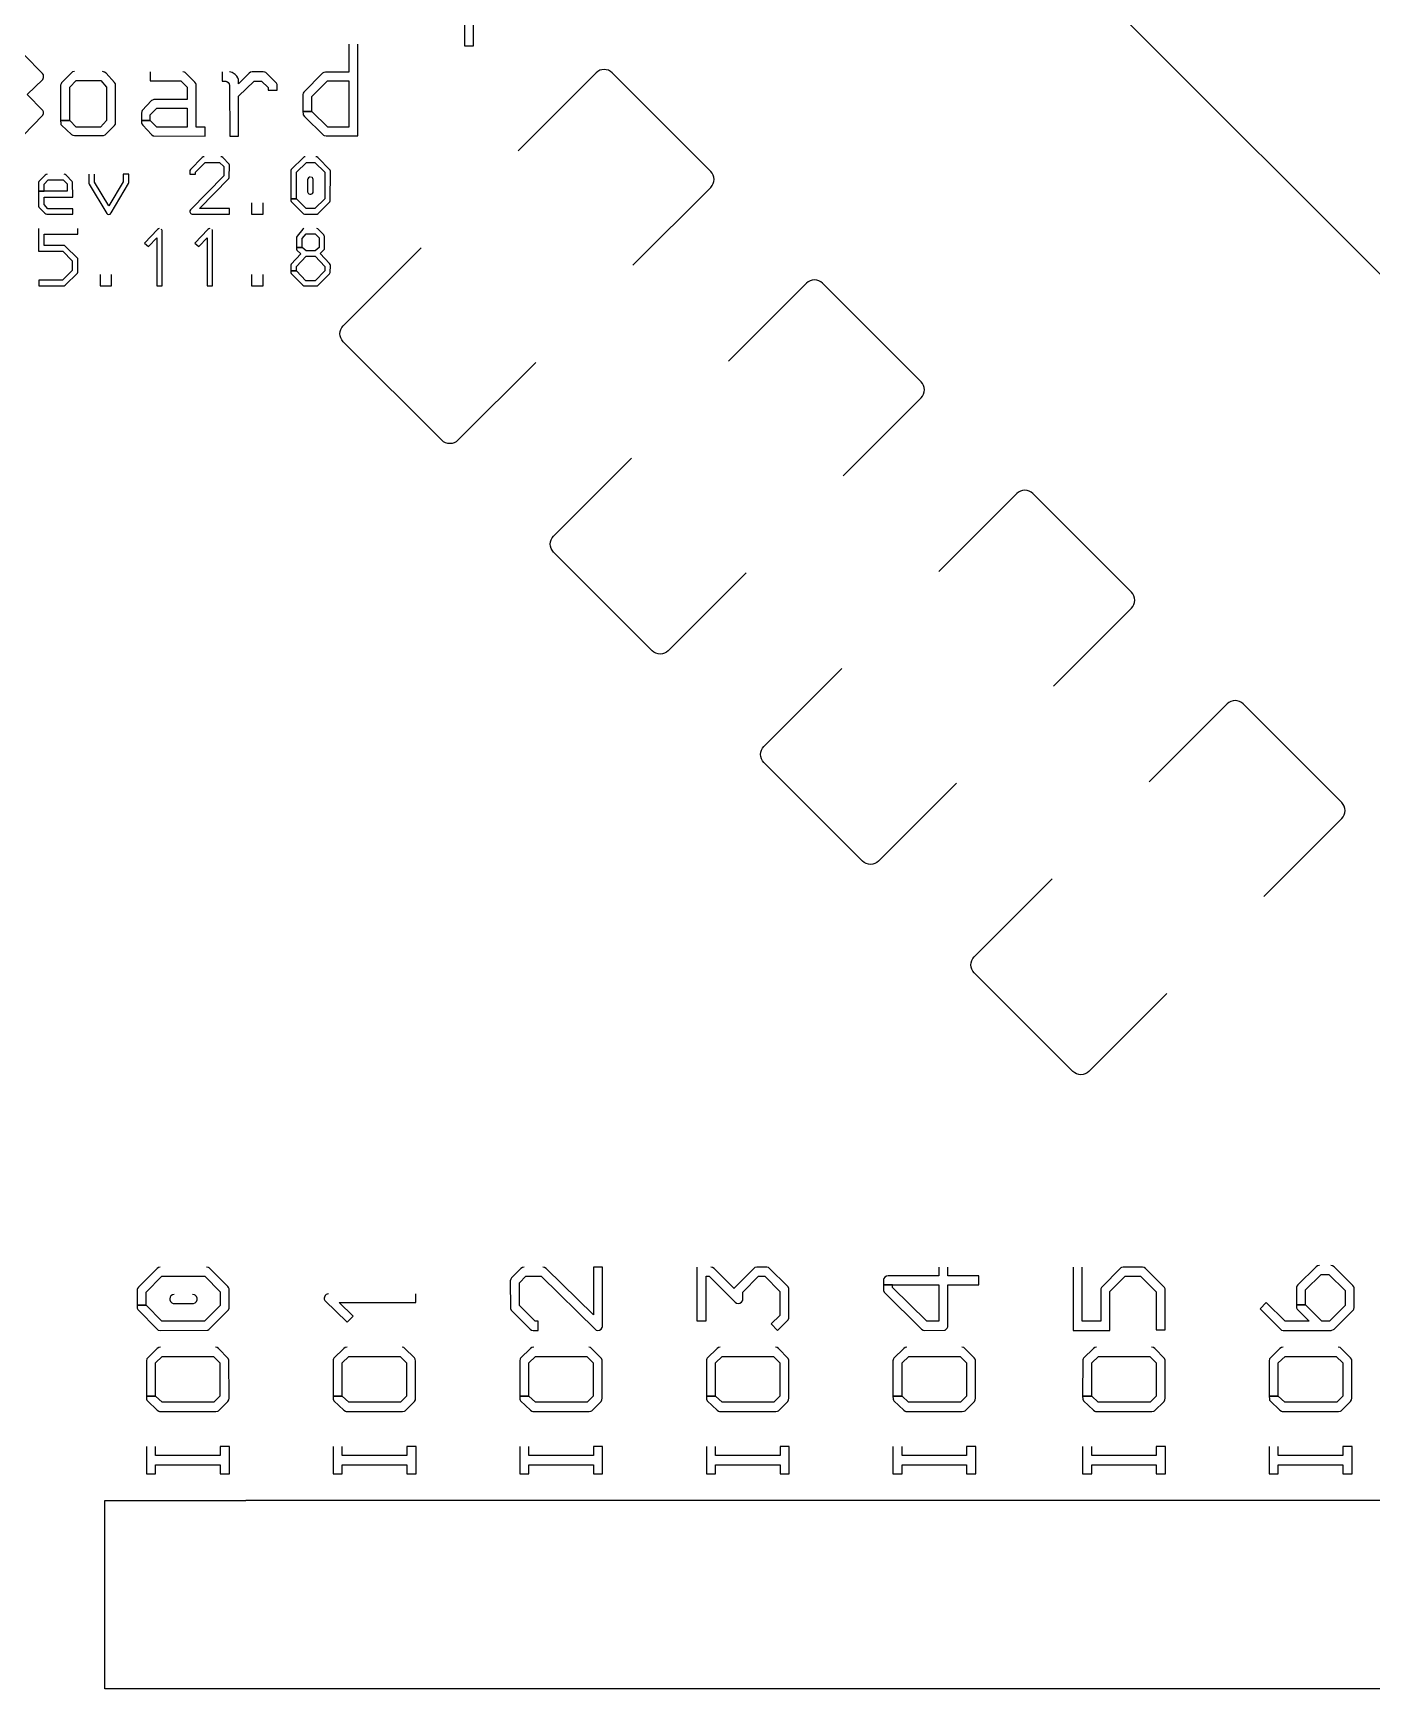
# Model space of a CAD drawing. Extents: x -1 to 99, y 1 to 53.
# Drawn here: x 47.57 to 65.62, y 1.26 to 23.59 of the extents above; entities that cross this region are included whole.
import ezdxf

# ---------------------------------------------------------------- set-up
doc = ezdxf.new("R2010")
doc.units = 0
doc.layers.add('gto', color=1, linetype='CONTINUOUS')

msp = doc.modelspace()

# ---------------------------------------------------------------- linework, layer by layer
at = {"layer": 'gto', "color": 1}
for points in [[(59.399309, 26.670053), (68.834128, 36.104872), (78.268957, 26.670053), (68.834128, 17.235224), (59.399309, 26.670053)], [(53.386837, 24.658869), (53.386837, 24.549649), (53.793238, 24.549649), (54.009138, 24.343909), (54.009138, 24.120388), (53.800858, 23.909568), (53.508757, 23.909568), (53.508757, 24.549649), (53.386837, 24.549649), (53.386837, 23.416807), (53.508757, 23.416807), (53.508757, 23.790188), (53.837438, 23.791208), (53.857758, 23.800348), (54.118868, 24.063498), (54.124458, 24.074168), (54.128518, 24.097528), (54.127508, 24.381509), (54.124458, 24.392679), (54.110738, 24.412489), (53.861818, 24.651249), (53.850138, 24.656839), (53.833878, 24.658869)], [(47.436625, 22.208274), (47.701295, 22.479545), (47.711455, 22.500885), (47.711455, 22.524255), (47.701295, 22.544575), (47.488945, 22.757426), (47.701295, 22.962656), (47.711455, 22.986536), (47.711455, 23.011936), (47.708405, 23.022606), (47.694685, 23.041906), (47.450845, 23.295907)], [(51.827274, 23.438147), (51.827274, 23.062226), (51.512313, 23.062226), (51.490983, 23.057656), (51.471673, 23.044446), (51.219202, 22.788416), (51.212592, 22.778766), (51.207512, 22.757426), (51.207512, 22.531365), (51.329433, 22.531365), (51.329433, 22.732025), (51.537713, 22.942846), (51.827274, 22.942846), (51.827274, 22.320545), (51.542793, 22.320545), (51.329433, 22.531365), (51.207512, 22.531365), (51.209042, 22.494285), (51.212592, 22.483615), (51.227832, 22.462785), (51.485393, 22.210814), (51.495553, 22.205224), (51.519933, 22.201164), (51.949194, 22.201164), (51.949194, 23.438147)], [(48.126486, 23.067306), (48.102616, 23.063246), (48.085846, 23.052066), (47.952756, 22.914906), (47.946146, 22.904746), (47.941066, 22.884426), (47.941066, 22.406905), (48.062986, 22.406905), (48.062986, 22.859026), (48.149346, 22.947926), (48.482087, 22.947926), (48.560827, 22.859026), (48.560827, 22.406905), (48.479547, 22.320545), (48.149346, 22.320545), (48.062986, 22.406905), (47.941066, 22.406905), (47.942596, 22.368295), (47.945636, 22.356615), (47.951226, 22.346455), (48.085846, 22.218944), (48.105156, 22.209294), (48.126486, 22.206244), (48.519177, 22.206754), (48.539497, 22.213354), (48.664967, 22.340865), (48.678687, 22.359665), (48.682747, 22.381505), (48.681737, 22.890016), (48.679197, 22.900686), (48.667507, 22.919986), (48.553207, 23.046986), (48.531877, 23.062226), (48.507487, 23.067306)], [(49.147568, 23.064766), (49.147568, 22.945386), (49.561589, 22.945386), (49.645409, 22.859026), (49.645409, 22.691385), (49.198878, 22.690365), (49.177538, 22.682745), (49.167888, 22.676145), (49.040888, 22.542035), (49.035298, 22.531875), (49.030728, 22.508505), (49.030728, 22.409445), (49.150108, 22.409445), (49.150108, 22.483105), (49.236468, 22.574545), (49.645409, 22.574545), (49.645409, 22.320545), (49.236468, 22.318005), (49.150108, 22.409445), (49.030728, 22.409445), (49.032258, 22.373885), (49.035298, 22.362705), (49.048508, 22.343405), (49.165348, 22.218944), (49.186688, 22.203704), (49.197358, 22.199644), (49.89179, 22.198624), (49.89179, 22.318005), (49.76733, 22.318005), (49.76632, 22.895096), (49.76327, 22.905766), (49.749549, 22.925066), (49.621029, 23.054606), (49.610869, 23.060196), (49.586989, 23.064766)], [(50.12039, 23.064766), (50.12039, 22.940306), (50.16865, 22.938786), (50.18034, 22.935736), (50.20167, 22.922526), (50.21539, 22.902716), (50.21945, 22.879346), (50.22199, 22.198624), (50.341371, 22.198624), (50.341371, 22.734565), (50.549651, 22.940306), (50.648711, 22.940306), (50.740151, 22.853946), (50.740151, 22.818386), (50.862072, 22.818386), (50.861062, 22.891536), (50.850902, 22.912876), (50.706621, 23.054606), (50.696461, 23.060196), (50.671571, 23.064766), (50.524251, 23.064766), (50.502411, 23.059686), (50.481071, 23.044446), (50.341371, 22.902206), (50.341371, 22.940306), (50.338831, 22.962656), (50.330201, 22.984506), (50.315971, 23.005836), (50.295651, 23.026666), (50.254001, 23.055116), (50.23571, 23.062226), (50.21945, 23.064766)], [(55.16149, 23.051606), (54.111448, 22.001574)], [(56.706673, 21.721943), (55.377011, 23.051606)], [(49.87604, 21.919224), (49.86131, 21.916684), (49.8481, 21.909064), (49.690119, 21.747523), (49.684019, 21.733803), (49.682999, 21.685543), (49.7592, 21.685543), (49.7592, 21.710943), (49.89128, 21.843024), (50.08432, 21.843024), (50.1402, 21.789684), (50.1402, 21.660143), (49.690119, 21.202942), (49.684019, 21.190242), (49.684019, 21.175512), (49.690119, 21.161282), (49.701289, 21.150112), (49.713989, 21.145032), (50.2164, 21.144522), (50.2164, 21.220722), (49.81508, 21.220722), (50.20929, 21.625093), (50.21539, 21.637793), (50.2164, 21.804924), (50.21336, 21.819144), (50.1275, 21.909064), (50.1143, 21.916684), (50.09956, 21.919224)], [(51.240022, 21.919224), (51.225802, 21.916684), (51.214622, 21.909064), (51.051562, 21.747013), (51.045462, 21.734313), (51.044442, 21.352803), (51.120642, 21.352803), (51.120642, 21.710943), (51.255263, 21.843024), (51.367023, 21.843024), (51.501643, 21.710943), (51.501643, 21.350263), (51.369563, 21.220722), (51.252723, 21.220722), (51.120642, 21.352803), (51.044442, 21.352803), (51.045462, 21.330453), (51.051562, 21.316223), (51.216662, 21.150112), (51.229362, 21.145032), (51.387343, 21.144522), (51.401063, 21.147062), (51.412743, 21.154682), (51.570733, 21.312673), (51.576833, 21.326893), (51.577843, 21.726183), (51.574803, 21.740403), (51.410203, 21.909064), (51.397003, 21.916684), (51.382263, 21.919224)], [(47.760216, 21.685543), (47.745485, 21.682493), (47.732275, 21.672843), (47.647955, 21.585463), (47.641855, 21.572763), (47.640835, 21.454403), (47.717035, 21.454403), (47.717035, 21.550923), (47.772916, 21.609343), (47.973576, 21.609343), (48.029456, 21.553463), (48.029456, 21.454403), (47.640835, 21.454403), (47.641345, 21.251713), (47.646425, 21.239012), (47.729735, 21.157222), (47.740915, 21.149602), (47.755136, 21.147062), (48.105656, 21.147062), (48.105656, 21.218182), (47.770376, 21.218182), (47.717035, 21.274063), (47.717035, 21.375663), (48.103116, 21.375663), (48.102106, 21.575303), (48.096006, 21.588003), (48.016756, 21.672843), (48.002026, 21.682493), (47.988816, 21.685543)], [(48.321557, 21.685543), (48.322577, 21.558543), (48.326637, 21.548383), (48.563877, 21.153662), (48.570987, 21.147062), (48.590797, 21.141982), (48.609087, 21.147062), (48.623817, 21.162302), (48.856998, 21.557523), (48.859538, 21.566673), (48.860038, 21.685543), (48.783838, 21.685543), (48.783838, 21.581403), (48.590797, 21.256283), (48.397757, 21.578863), (48.397757, 21.685543)], [(51.308603, 21.644903), (51.294383, 21.642363), (51.283203, 21.634743), (51.273553, 21.621533), (51.270503, 21.606803), (51.271523, 21.444753), (51.277623, 21.430523), (51.288793, 21.419353), (51.301493, 21.414273), (51.316223, 21.414273), (51.329943, 21.419353), (51.336543, 21.423923), (51.344163, 21.437133), (51.346703, 21.451863), (51.346203, 21.614423), (51.341123, 21.628143), (51.336543, 21.634743), (51.323343, 21.642363)], [(55.656641, 20.456381), (56.706673, 21.506423)], [(50.516121, 21.299463), (50.516121, 21.144522), (50.671061, 21.144522), (50.671061, 21.299463)], [(47.640835, 20.954022), (47.640835, 20.646681), (47.968496, 20.646681), (48.098036, 20.517141), (48.098036, 20.387601), (47.965956, 20.255521), (47.645915, 20.255521), (47.645915, 20.17932), (47.989836, 20.17983), (48.003556, 20.18643), (48.167126, 20.350521), (48.173226, 20.364741), (48.174236, 20.532381), (48.171196, 20.547621), (48.003556, 20.715261), (47.990856, 20.721861), (47.717035, 20.722881), (47.717035, 20.877822), (48.174236, 20.877822), (48.174236, 20.954022)], [(49.271519, 20.951482), (49.258819, 20.947922), (49.246118, 20.938782), (49.070858, 20.755902), (49.124198, 20.707641), (49.235958, 20.824482), (49.235958, 20.17932), (49.309619, 20.17932), (49.309619, 20.913382), (49.308099, 20.923542), (49.304039, 20.932682), (49.296919, 20.940302)], [(49.95224, 20.951482), (49.93954, 20.947922), (49.92684, 20.938782), (49.75158, 20.755902), (49.80492, 20.707641), (49.91668, 20.824482), (49.91668, 20.17932), (49.99034, 20.17932), (49.99034, 20.913382), (49.98882, 20.923542), (49.98476, 20.932682), (49.97764, 20.940302)], [(51.222242, 20.954022), (51.204462, 20.941322), (51.128262, 20.849882), (51.120642, 20.834642), (51.120642, 20.697481), (51.196842, 20.697481), (51.196842, 20.819402), (51.250183, 20.880362), (51.372103, 20.880362), (51.425443, 20.827022), (51.425443, 20.697481), (51.374643, 20.649221), (51.250183, 20.649221), (51.196842, 20.697481), (51.120642, 20.697481), (51.121662, 20.674621), (51.127762, 20.660401), (51.181602, 20.611121), (51.051562, 20.472431), (51.045462, 20.459741), (51.044442, 20.379981), (51.120642, 20.379981), (51.120642, 20.438401), (51.252723, 20.578101), (51.372103, 20.578101), (51.504183, 20.438401), (51.504183, 20.379981), (51.372103, 20.2479), (51.247642, 20.2479), (51.120642, 20.379981), (51.044442, 20.379981), (51.045462, 20.357121), (51.051562, 20.344421), (51.204462, 20.18694), (51.222242, 20.18034), (51.406653, 20.17932), (51.410203, 20.18542), (51.567183, 20.342391), (51.577343, 20.359151), (51.577843, 20.453641), (51.575303, 20.467361), (51.567683, 20.479041), (51.440683, 20.613661), (51.491993, 20.662931), (51.498093, 20.675641), (51.499103, 20.842262), (51.496563, 20.854962), (51.488943, 20.867662), (51.409703, 20.947922), (51.395983, 20.953002)], [(51.751534, 19.641649), (52.801566, 20.691691)], [(48.473957, 20.334261), (48.473957, 20.17932), (48.628897, 20.17932), (48.628897, 20.334261)], [(50.516121, 20.334261), (50.516121, 20.17932), (50.671061, 20.17932), (50.671061, 20.334261)], [(57.997836, 20.21521), (56.947794, 19.165168)], [(59.543019, 18.885538), (58.213356, 20.21521)], [(53.081196, 18.096466), (51.751534, 19.426129)], [(54.346759, 19.146498), (53.296717, 18.096466)], [(58.492987, 17.619985), (59.543019, 18.670027)], [(54.587879, 16.805254), (55.637921, 17.855296)], [(60.834162, 17.378865), (59.78412, 16.328823)], [(62.379345, 16.049192), (61.049682, 17.378865)], [(55.917542, 15.260071), (54.587879, 16.589733)], [(57.183104, 16.310103), (56.133062, 15.260071)], [(61.329303, 14.78364), (62.379345, 15.833672)], [(57.424205, 13.968908), (58.474237, 15.01894)], [(63.670507, 14.542589), (62.620465, 13.492557)], [(65.21569, 13.212926), (63.886028, 14.542589)], [(58.753868, 12.423715), (57.424205, 13.753388)], [(60.01943, 13.473757), (58.969388, 12.423715)], [(64.165658, 11.947364), (65.21569, 12.997406)], [(60.260551, 11.132632), (61.310583, 12.182674)], [(61.590213, 9.587449), (60.260551, 10.917112)], [(62.855776, 10.637481), (61.805734, 9.587449)], [(49.281679, 6.948434), (49.258819, 6.943864), (49.241038, 6.930654), (48.989578, 6.681733), (48.976378, 6.661923), (48.972818, 6.650743), (48.971798, 6.435353), (49.093718, 6.435353), (49.093718, 6.613153), (49.307079, 6.826514), (49.88366, 6.826514), (50.09194, 6.618233), (50.09194, 6.430273), (49.88112, 6.219452), (49.307079, 6.219452), (49.093718, 6.435353), (48.971798, 6.435353), (48.972818, 6.397763), (48.981958, 6.377443), (49.248158, 6.107182), (49.257299, 6.101592), (49.281679, 6.097532), (49.91618, 6.098552), (49.92735, 6.101592), (49.93802, 6.107182), (50.2037, 6.372363), (50.21285, 6.394203), (50.21285, 6.655823), (50.2037, 6.677163), (50.19608, 6.686813), (49.94361, 6.938274), (49.93396, 6.943864), (49.90906, 6.948434)], [(54.189988, 6.948434), (54.166618, 6.943864), (54.146808, 6.930654), (54.022348, 6.806194), (54.009138, 6.786894), (54.004568, 6.765554), (54.005588, 6.392173), (54.014728, 6.370833), (54.271269, 6.115312), (54.291079, 6.101592), (54.314449, 6.097532), (54.377949, 6.097532), (54.377949, 6.219452), (54.337309, 6.219452), (54.126488, 6.430273), (54.126488, 6.740153), (54.212848, 6.826514), (54.418589, 6.826514), (55.15214, 6.107182), (55.1623, 6.101592), (55.18567, 6.097532), (55.20802, 6.101592), (55.22885, 6.115312), (55.24206, 6.136142), (55.24561, 6.146812), (55.24663, 6.948434), (55.12471, 6.948434), (55.12471, 6.308353), (54.487169, 6.930654), (54.466339, 6.943864), (54.443989, 6.948434)], [(56.521203, 6.948434), (56.521203, 6.224532), (56.643123, 6.224532), (56.643123, 6.826514), (56.686303, 6.826514), (57.034284, 6.475993), (57.055114, 6.462273), (57.077464, 6.458213), (57.100834, 6.462273), (57.120644, 6.475993), (57.133854, 6.495293), (57.137414, 6.506473), (57.138424, 6.613153), (57.351785, 6.826514), (57.438145, 6.826514), (57.638805, 6.623313), (57.638805, 6.298193), (57.521965, 6.183892), (57.608325, 6.097532), (57.750566, 6.241292), (57.759716, 6.262633), (57.759716, 6.660903), (57.750566, 6.682243), (57.742945, 6.691893), (57.494535, 6.936754), (57.484375, 6.943354), (57.461005, 6.948434), (57.326385, 6.948434), (57.302515, 6.943354), (57.283205, 6.928114), (57.029714, 6.676653), (57.024634, 6.666493), (57.024124, 6.661413), (56.752344, 6.930654), (56.732533, 6.943864), (56.709163, 6.948434)], [(59.7841, 6.948434), (59.7841, 6.834134), (59.098298, 6.834134), (59.074928, 6.829564), (59.055118, 6.816354), (59.041908, 6.795014), (59.038348, 6.784354), (59.037338, 6.712213), (59.7841, 6.712213), (59.7841, 6.219452), (59.618999, 6.219452), (59.159258, 6.674113), (59.159258, 6.712213), (59.037338, 6.712213), (59.038348, 6.632963), (59.047498, 6.611123), (59.550419, 6.115312), (59.571749, 6.101592), (59.593599, 6.097532), (59.85725, 6.098552), (59.86893, 6.101592), (59.87909, 6.107182), (59.89636, 6.125472), (59.905, 6.146812), (59.90602, 6.712213), (60.322581, 6.712213), (60.322581, 6.834134), (59.90602, 6.834134), (59.90602, 6.948434)], [(61.594613, 6.948434), (61.594613, 6.097532), (62.087374, 6.097532), (62.087374, 6.620773), (62.295655, 6.826514), (62.501395, 6.826514), (62.712215, 6.618233), (62.712215, 6.105152), (62.834136, 6.105152), (62.833116, 6.656333), (62.829566, 6.667513), (62.823976, 6.676653), (62.569975, 6.930654), (62.550165, 6.943864), (62.526795, 6.948434), (62.270255, 6.948434), (62.245864, 6.943864), (62.236724, 6.938274), (61.976624, 6.677163), (61.966464, 6.655823), (61.965454, 6.219452), (61.716533, 6.219452), (61.716533, 6.948434)], [(64.91338, 6.971294), (64.89001, 6.966724), (64.8702, 6.953514), (64.623819, 6.712213), (64.610609, 6.692403), (64.607059, 6.681223), (64.606039, 6.440433), (64.727959, 6.440433), (64.727959, 6.643633), (64.93878, 6.849374), (65.04292, 6.849374), (65.261361, 6.633473), (65.261361, 6.430273), (65.048, 6.219452), (64.94894, 6.219452), (64.727959, 6.440433), (64.606039, 6.440433), (64.607059, 6.402333), (64.616199, 6.380993), (64.77622, 6.219452), (64.451099, 6.219452), (64.197098, 6.470913), (64.113278, 6.387093), (64.392169, 6.107182), (64.402329, 6.101592), (64.425699, 6.097532), (65.0734, 6.097532), (65.11404, 6.115312), (65.373631, 6.373373), (65.379221, 6.383533), (65.383281, 6.407413), (65.382271, 6.671063), (65.379221, 6.682243), (65.365501, 6.702053), (65.1115, 6.953514), (65.09067, 6.966724), (65.06832, 6.971294)], [(49.472179, 6.582673), (49.448819, 6.577593), (49.428999, 6.562353), (49.415799, 6.543053), (49.411219, 6.521713), (49.412239, 6.507993), (49.421379, 6.485133), (49.438149, 6.468883), (49.459989, 6.461263), (49.733299, 6.461263), (49.75514, 6.468883), (49.7719, 6.485133), (49.78105, 6.507993), (49.78105, 6.532383), (49.7719, 6.552703), (49.75514, 6.570993), (49.744469, 6.577593), (49.721099, 6.582673)], [(51.554483, 6.587753), (51.536703, 6.585213), (51.521963, 6.578613), (51.509773, 6.567433), (51.497583, 6.544063), (51.494023, 6.532383), (51.494533, 6.519173), (51.504693, 6.498853), (51.805944, 6.206752), (51.884684, 6.290573), (51.696723, 6.470913), (52.730505, 6.470913), (52.730505, 6.587753)], [(49.286759, 5.868932), (49.263399, 5.864362), (49.243578, 5.851152), (49.110488, 5.721611), (49.103878, 5.711961), (49.098798, 5.686051), (49.098798, 5.21107), (49.220718, 5.21107), (49.220718, 5.658111), (49.312159, 5.747011), (50.00304, 5.747011), (50.0894, 5.658111), (50.0894, 5.20853), (50.00812, 5.12979), (49.309619, 5.12979), (49.220718, 5.21107), (49.098798, 5.21107), (49.100328, 5.16992), (49.103878, 5.15824), (49.110488, 5.14808), (49.243578, 5.02311), (49.263899, 5.00787), (49.274059, 5.00381), (50.03352, 5.00279), (50.05892, 5.00685), (50.06959, 5.01244), (50.19608, 5.13995), (50.20726, 5.15925), (50.21132, 5.18313), (50.21031, 5.695701), (50.20116, 5.717041), (50.07162, 5.851152), (50.05334, 5.864362), (50.02844, 5.868932)], [(51.803404, 5.868932), (51.779524, 5.864362), (51.760224, 5.851152), (51.626613, 5.721611), (51.620523, 5.711961), (51.616453, 5.699771), (51.615443, 5.21107), (51.737363, 5.21107), (51.737363, 5.658111), (51.828804, 5.747011), (52.519685, 5.747011), (52.606045, 5.658111), (52.606045, 5.20853), (52.524765, 5.12979), (51.826264, 5.12979), (51.737363, 5.21107), (51.615443, 5.21107), (51.616453, 5.16992), (51.626613, 5.14808), (51.760224, 5.02311), (51.780544, 5.00787), (51.790704, 5.00381), (52.550165, 5.00279), (52.575565, 5.00685), (52.586225, 5.01244), (52.712725, 5.13995), (52.723895, 5.15925), (52.727965, 5.18313), (52.727965, 5.683511), (52.723385, 5.706881), (52.710185, 5.726691), (52.579625, 5.858772), (52.569465, 5.864362), (52.545085, 5.868932)], [(54.319529, 5.868932), (54.296159, 5.864362), (54.276349, 5.851152), (54.143248, 5.721611), (54.136648, 5.711961), (54.131568, 5.686051), (54.131568, 5.21107), (54.253489, 5.21107), (54.253489, 5.658111), (54.344929, 5.747011), (55.03581, 5.747011), (55.12217, 5.658111), (55.12217, 5.20853), (55.04089, 5.12979), (54.342389, 5.12979), (54.253489, 5.21107), (54.131568, 5.21107), (54.133088, 5.16992), (54.136648, 5.15824), (54.143248, 5.14808), (54.276349, 5.02311), (54.296669, 5.00787), (54.306829, 5.00381), (55.06629, 5.00279), (55.09169, 5.00685), (55.10236, 5.01244), (55.22885, 5.13995), (55.24053, 5.15925), (55.24409, 5.18313), (55.24307, 5.695701), (55.23393, 5.717041), (55.09626, 5.858772), (55.0861, 5.864362), (55.06121, 5.868932)], [(56.836164, 5.868932), (56.812294, 5.864362), (56.792984, 5.851152), (56.659383, 5.721611), (56.653283, 5.711961), (56.649223, 5.699771), (56.648203, 5.21107), (56.770124, 5.21107), (56.770124, 5.658111), (56.861564, 5.747011), (57.552445, 5.747011), (57.638805, 5.658111), (57.638805, 5.20853), (57.557525, 5.12979), (56.859024, 5.12979), (56.770124, 5.21107), (56.648203, 5.21107), (56.649223, 5.16992), (56.659383, 5.14808), (56.792984, 5.02311), (56.813304, 5.00787), (56.823464, 5.00381), (57.582925, 5.00279), (57.608325, 5.00685), (57.618995, 5.01244), (57.745485, 5.13995), (57.756666, 5.15925), (57.760726, 5.18313), (57.759716, 5.695701), (57.750566, 5.717041), (57.621025, 5.851152), (57.602235, 5.864362), (57.577845, 5.868932)], [(59.352299, 5.868932), (59.328929, 5.864362), (59.309119, 5.851152), (59.176018, 5.721611), (59.169418, 5.711961), (59.164338, 5.686051), (59.164338, 5.21107), (59.286259, 5.21107), (59.286259, 5.658111), (59.377699, 5.747011), (60.06858, 5.747011), (60.15494, 5.658111), (60.15494, 5.20853), (60.07366, 5.12979), (59.375159, 5.12979), (59.286259, 5.21107), (59.164338, 5.21107), (59.165858, 5.16992), (59.169418, 5.15824), (59.176018, 5.14808), (59.309119, 5.02311), (59.329439, 5.00787), (59.339599, 5.00381), (60.09906, 5.00279), (60.12446, 5.00685), (60.13563, 5.01244), (60.261621, 5.13995), (60.273301, 5.15925), (60.276861, 5.18313), (60.275841, 5.695701), (60.272791, 5.706881), (60.259081, 5.726691), (60.12903, 5.858772), (60.11887, 5.864362), (60.09398, 5.868932)], [(61.909574, 5.868932), (61.885694, 5.864362), (61.866394, 5.851152), (61.732783, 5.721611), (61.726693, 5.711961), (61.722623, 5.699771), (61.721613, 5.21107), (61.843534, 5.21107), (61.843534, 5.658111), (61.934974, 5.747011), (62.625855, 5.747011), (62.712215, 5.658111), (62.712215, 5.20853), (62.630935, 5.12979), (61.932434, 5.12979), (61.843534, 5.21107), (61.721613, 5.21107), (61.722623, 5.16992), (61.732783, 5.14808), (61.866394, 5.02311), (61.886714, 5.00787), (61.896874, 5.00381), (62.656335, 5.00279), (62.681735, 5.00685), (62.692405, 5.01244), (62.818896, 5.13995), (62.830066, 5.15925), (62.834136, 5.18313), (62.833116, 5.695701), (62.823976, 5.717041), (62.694435, 5.851152), (62.675635, 5.864362), (62.651255, 5.868932)], [(64.425699, 5.868932), (64.402329, 5.864362), (64.382519, 5.851152), (64.249428, 5.721611), (64.242818, 5.711961), (64.237738, 5.686051), (64.237738, 5.21107), (64.359659, 5.21107), (64.359659, 5.658111), (64.451099, 5.747011), (65.14198, 5.747011), (65.22834, 5.658111), (65.22834, 5.20853), (65.14706, 5.12979), (64.448559, 5.12979), (64.359659, 5.21107), (64.237738, 5.21107), (64.239268, 5.16992), (64.242818, 5.15824), (64.249428, 5.14808), (64.382519, 5.02311), (64.402839, 5.00787), (64.412999, 5.00381), (65.17246, 5.00279), (65.19786, 5.00685), (65.20904, 5.01244), (65.335021, 5.13995), (65.346701, 5.15925), (65.350261, 5.18313), (65.349251, 5.695701), (65.346201, 5.706881), (65.332481, 5.726691), (65.20243, 5.858772), (65.19227, 5.864362), (65.16738, 5.868932)], [(49.098798, 4.532889), (49.098798, 4.162048), (49.220718, 4.162048), (49.220718, 4.286509), (50.09194, 4.286509), (50.09194, 4.162048), (50.2164, 4.162048), (50.2164, 4.532889), (50.09194, 4.532889), (50.09194, 4.408429), (49.220718, 4.408429), (49.220718, 4.532889)], [(51.615443, 4.532889), (51.615443, 4.162048), (51.737363, 4.162048), (51.737363, 4.286509), (52.608585, 4.286509), (52.608585, 4.162048), (52.733045, 4.162048), (52.733045, 4.532889), (52.608585, 4.532889), (52.608585, 4.408429), (51.737363, 4.408429), (51.737363, 4.532889)], [(54.131568, 4.532889), (54.131568, 4.162048), (54.253489, 4.162048), (54.253489, 4.286509), (55.12471, 4.286509), (55.12471, 4.162048), (55.24917, 4.162048), (55.24917, 4.532889), (55.12471, 4.532889), (55.12471, 4.408429), (54.253489, 4.408429), (54.253489, 4.532889)], [(56.648203, 4.532889), (56.648203, 4.162048), (56.770124, 4.162048), (56.770124, 4.286509), (57.641345, 4.286509), (57.641345, 4.162048), (57.765806, 4.162048), (57.765806, 4.532889), (57.641345, 4.532889), (57.641345, 4.408429), (56.770124, 4.408429), (56.770124, 4.532889)], [(59.164338, 4.532889), (59.164338, 4.162048), (59.286259, 4.162048), (59.286259, 4.286509), (60.15748, 4.286509), (60.15748, 4.162048), (60.281941, 4.162048), (60.281941, 4.532889), (60.15748, 4.532889), (60.15748, 4.408429), (59.286259, 4.408429), (59.286259, 4.532889)], [(61.721613, 4.532889), (61.721613, 4.162048), (61.843534, 4.162048), (61.843534, 4.286509), (62.714755, 4.286509), (62.714755, 4.162048), (62.839216, 4.162048), (62.839216, 4.532889), (62.714755, 4.532889), (62.714755, 4.408429), (61.843534, 4.408429), (61.843534, 4.532889)], [(64.237738, 4.532889), (64.237738, 4.162048), (64.359659, 4.162048), (64.359659, 4.286509), (65.23088, 4.286509), (65.23088, 4.162048), (65.355341, 4.162048), (65.355341, 4.532889), (65.23088, 4.532889), (65.23088, 4.408429), (64.359659, 4.408429), (64.359659, 4.532889)], [(68.854958, 3.803678), (68.854958, 1.263673), (48.534917, 1.263673), (48.534917, 3.803678), (50.439921, 3.803678)], [(68.854958, 3.803678), (50.439921, 3.803678)]]:
    msp.add_lwpolyline(points, dxfattribs=at)
for points in [[(55.377011, 23.051616), (55.377011, 23.051616), (55.377011, 23.051616, 0.414186), (55.16149, 23.051616), (55.16149, 23.051616)], [(56.706683, 21.506423), (56.706683, 21.506423), (56.706683, 21.506423, 0.414186), (56.706683, 21.721943), (56.706683, 21.721943)], [(58.213356, 20.21521), (58.213356, 20.21521), (58.213356, 20.21521, 0.414233), (57.997846, 20.21521), (57.997846, 20.21521)], [(51.751534, 19.426139), (51.751534, 19.426139), (51.751534, 19.426139, -0.414186), (51.751534, 19.641659), (51.751534, 19.641659)], [(59.543029, 18.670027), (59.543029, 18.670027), (59.543029, 18.670027, 0.414186), (59.543029, 18.885548), (59.543029, 18.885548)], [(53.296727, 18.096466), (53.296727, 18.096466), (53.296727, 18.096466, -0.414186), (53.081206, 18.096466), (53.081206, 18.096466)], [(61.049682, 17.378865), (61.049682, 17.378865), (61.049682, 17.378865, 0.414214), (60.834162, 17.378865), (60.834162, 17.378865)], [(54.587879, 16.589743), (54.587879, 16.589743), (54.587879, 16.589743, -0.41414), (54.587879, 16.805254), (54.587879, 16.805254)], [(62.379355, 15.833682), (62.379355, 15.833682), (62.379355, 15.833682, 0.414186), (62.379355, 16.049202), (62.379355, 16.049202)], [(56.133072, 15.260071), (56.133072, 15.260071), (56.133072, 15.260071, -0.414186), (55.917552, 15.260071), (55.917552, 15.260071)], [(63.886028, 14.542599), (63.886028, 14.542599), (63.886028, 14.542599, 0.414186), (63.670507, 14.542599), (63.670507, 14.542599)], [(57.424205, 13.753388), (57.424205, 13.753388), (57.424205, 13.753388, -0.414186), (57.424205, 13.968908), (57.424205, 13.968908)], [(65.2157, 12.997406), (65.2157, 12.997406), (65.2157, 12.997406, 0.414186), (65.2157, 13.212926), (65.2157, 13.212926)], [(58.969388, 12.423725), (58.969388, 12.423725), (58.969388, 12.423725, -0.41414), (58.753878, 12.423725), (58.753878, 12.423725)], [(60.260551, 10.917122), (60.260551, 10.917122), (60.260551, 10.917122, -0.414186), (60.260551, 11.132642), (60.260551, 11.132642)], [(61.805744, 9.587449), (61.805744, 9.587449), (61.805744, 9.587449, -0.414186), (61.590223, 9.587449), (61.590223, 9.587449)]]:
    msp.add_lwpolyline(points, format="xyb", dxfattribs=at)

doc.saveas('drawing.dxf')
